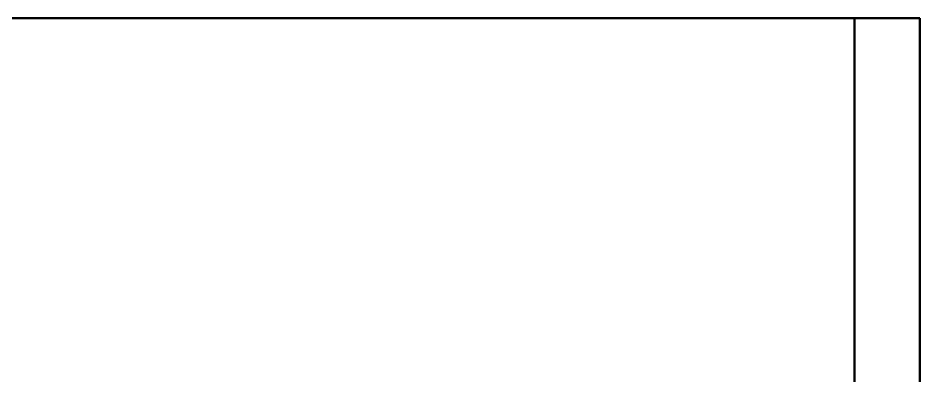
# Model space of a CAD drawing. Header units: millimetres. Extents: x 44692 to 659456, y -26273 to 37550.
# Drawn here: x 276919 to 280366, y 36182 to 37550 of the extents above; entities that cross this region are included whole.
import ezdxf

# ---------------------------------------------------------------- set-up
doc = ezdxf.new("R2010")
doc.units = ezdxf.units.MM
doc.header["$LTSCALE"] = 100
doc.layers.add('Paredes', color=7, linetype='Continuous', lineweight=50)

msp = doc.modelspace()

# ---------------------------------------------------------------- linework, layer by layer
at = {"layer": 'Paredes'}
for p, q in [((231617, 37549.99999999999), (280365.567759114, 37549.99999999999)), ((280115.5677591141, -16186.1034769814), (280115.5677591141, 37550)), ((280365.567759114, -16436.10347698139), (280365.567759114, 37549.99999999999))]:
    msp.add_line(p, q, dxfattribs=at)

doc.saveas('drawing.dxf')
